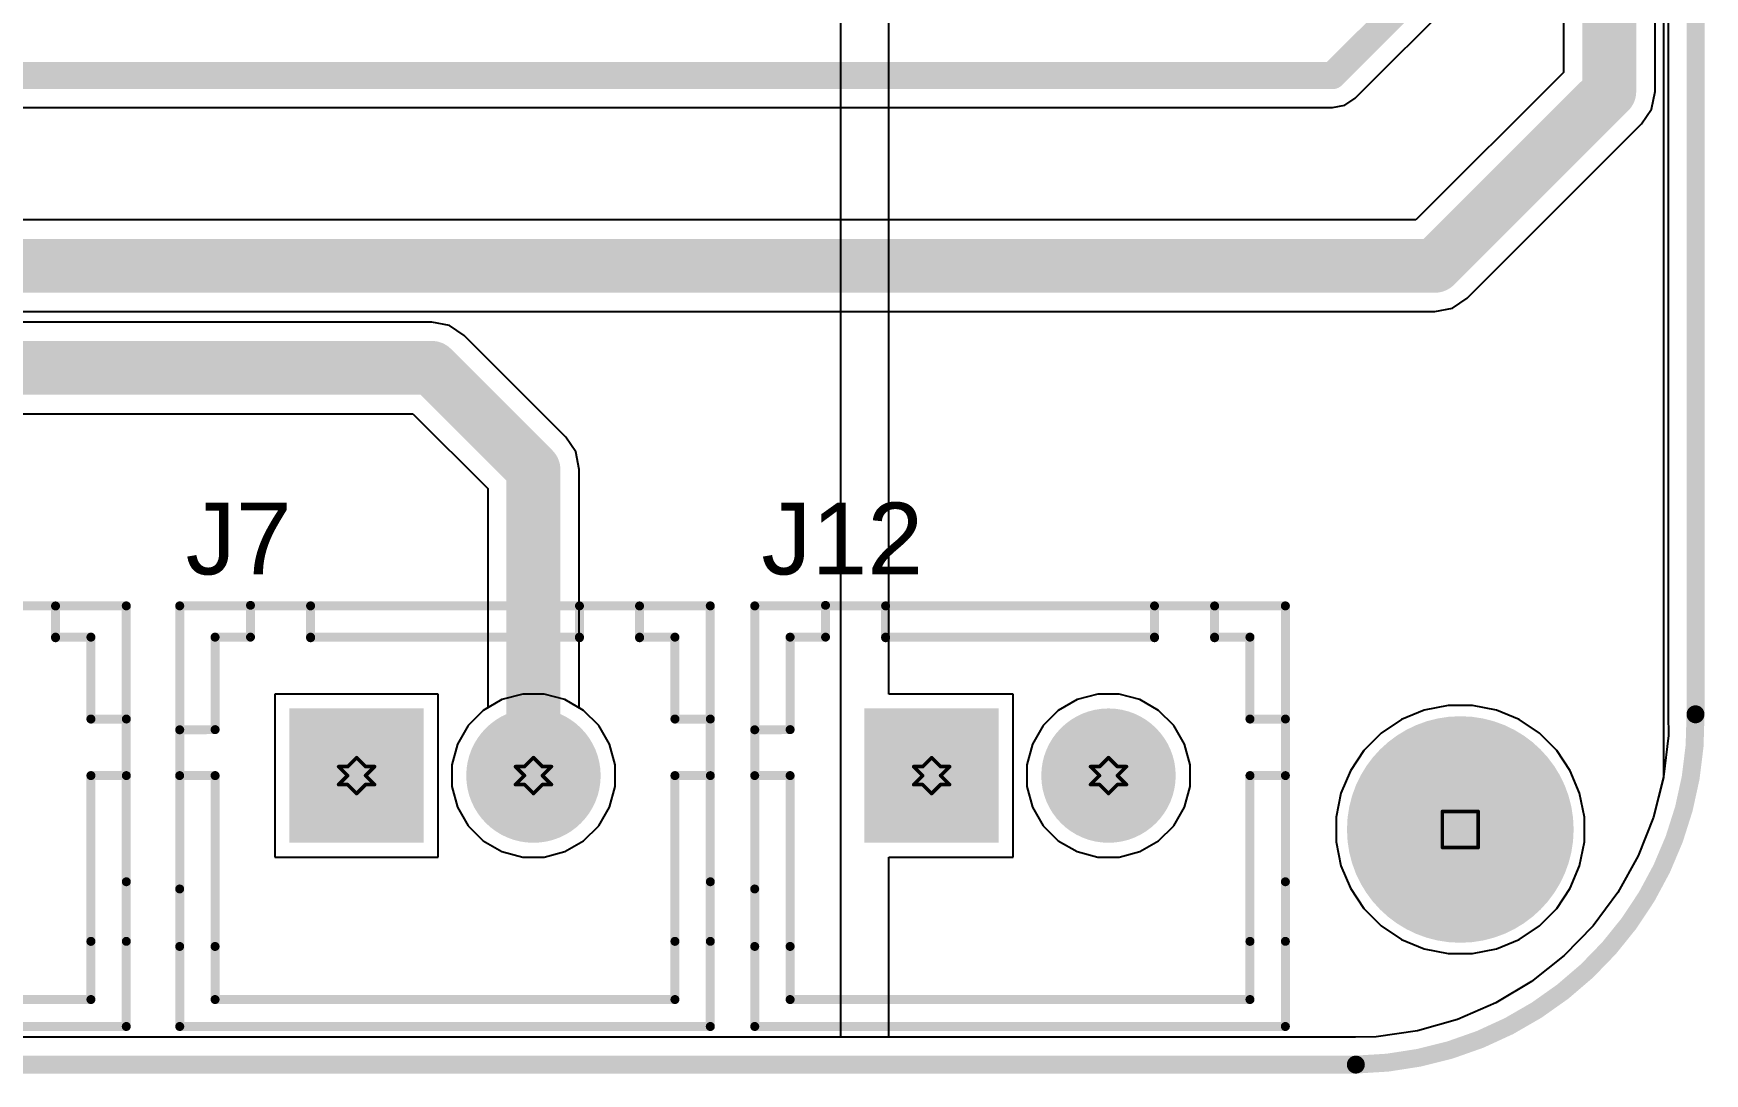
# Model space of a CAD drawing. Header units: inches. Extents: x -7 to 5163, y -3 to 5149.
# Drawn here: x 173.51 to 197.13, y -3.45 to 11.26 of the extents above; entities that cross this region are included whole.
import ezdxf

# ---------------------------------------------------------------- set-up
doc = ezdxf.new("R2010")
doc.units = ezdxf.units.IN
for name, color, linetype in [('Board Outline', 216, 'Continuous'), ('Bottom Layer', 5, 'Continuous'), ('Bottom Solder', 6, 'Continuous'), ('Drill Drawing', 1, 'Continuous'), ('GND', 76, 'Continuous'), ('Multi-Layer', 9, 'Continuous'), ('Pad Holes', 156, 'Continuous'), ('PWR', 16, 'Continuous'), ('Top Layer', 1, 'Continuous'), ('Top Overlay', 2, 'Continuous'), ('Top Solder', 216, 'Continuous')]:
    doc.layers.add(name, color=color, linetype=linetype)
doc.styles.add('Arial', font='', dxfattribs={"height": 0.2})
doc.styles.get('Arial').set_extended_font_data('Arial')

# ---------------------------------------------------------------- blocks, each defined once
blk = doc.blocks.new('HX25003_2A_62')
at = {"layer": 'Bottom Layer'}
blk.add_hatch(color=5, dxfattribs=at).paths.add_polyline_path([(-2.15, 0.9), (-0.35, 0.9), (-0.35, -0.9), (-2.15, -0.9)])
h = blk.add_hatch(color=5, dxfattribs=at)
edge = h.paths.add_edge_path()
edge.add_arc((1.25, 0), 0.9, 0, 360)
at = {"layer": 'Bottom Solder'}
blk.add_hatch(color=6, dxfattribs=at).paths.add_polyline_path([(-2.2, 0.95), (-0.3, 0.95), (-0.3, -0.95), (-2.2, -0.95)])
h = blk.add_hatch(color=6, dxfattribs=at)
edge = h.paths.add_edge_path()
edge.add_arc((1.25, 0), 0.95, 0, 360)
at = {"layer": 'GND'}
blk.add_hatch(color=76, dxfattribs=at).paths.add_polyline_path([(-2.15, 0.9), (-0.35, 0.9), (-0.35, -0.9), (-2.15, -0.9)])
h = blk.add_hatch(color=76, dxfattribs=at)
edge = h.paths.add_edge_path()
edge.add_arc((1.25, 0), 0.9, 0, 360)
at = {"layer": 'Multi-Layer'}
blk.add_hatch(color=9, dxfattribs=at).paths.add_polyline_path([(-2.15, 0.9), (-0.35, 0.9), (-0.35, -0.9), (-2.15, -0.9)])
h = blk.add_hatch(color=9, dxfattribs=at)
edge = h.paths.add_edge_path()
edge.add_arc((1.25, 0), 0.9, 0, 360)
at = {"layer": 'Pad Holes'}
h = blk.add_hatch(color=7, dxfattribs=at)
edge = h.paths.add_edge_path()
edge.add_arc((-1.25, 0), 0.55, 0, 360)
h = blk.add_hatch(color=7, dxfattribs=at)
edge = h.paths.add_edge_path()
edge.add_arc((1.25, 0), 0.55, 0, 360)
at = {"layer": 'PWR'}
blk.add_hatch(color=16, dxfattribs=at).paths.add_polyline_path([(-2.15, 0.9), (-0.35, 0.9), (-0.35, -0.9), (-2.15, -0.9)])
h = blk.add_hatch(color=16, dxfattribs=at)
edge = h.paths.add_edge_path()
edge.add_arc((1.25, 0), 0.9, 0, 360)
at = {"layer": 'Top Layer'}
blk.add_hatch(color=1, dxfattribs=at).paths.add_polyline_path([(-2.15, 0.9), (-0.35, 0.9), (-0.35, -0.9), (-2.15, -0.9)])
h = blk.add_hatch(color=1, dxfattribs=at)
edge = h.paths.add_edge_path()
edge.add_arc((1.25, 0), 0.9, 0, 360)
at = {"layer": 'Top Solder'}
blk.add_hatch(color=216, dxfattribs=at).paths.add_polyline_path([(-2.2, 0.95), (-0.3, 0.95), (-0.3, -0.95), (-2.2, -0.95)])
h = blk.add_hatch(color=216, dxfattribs=at)
edge = h.paths.add_edge_path()
edge.add_arc((1.25, 0), 0.95, 0, 360)
at = {"layer": 'Top Overlay', "const_width": 0.127}
for points in [[(-3.75, -3.548), (-3.75, 2.4)], [(-3.75, 2.4), (3.75, 2.4)], [(-2.75, 1.958), (-2.75, 2.408)], [(-1.9, 1.95), (-1.9, 2.4)], [(1.9, 1.95), (1.9, 2.4)], [(2.75, 1.95), (2.75, 2.399)], [(3.75, -3.548), (3.75, 2.4)], [(-3.25, 1.958), (-2.75, 1.958)], [(-3.25, 0.65), (-3.25, 1.958)], [(-1.9, 1.958), (1.9, 1.958)], [(2.75, 1.958), (3.25, 1.958)], [(3.25, 0.8), (3.25, 1.958)], [(-3.75, 0.648), (-3.25, 0.65)], [(-3.75, -1.603), (-3.75, 0.648)], [(3.25, 0.8), (3.75, 0.8)], [(3.75, -1.501), (3.75, 0.8)], [(-3.75, -2.416), (-3.75, 0)], [(-3.75, 0), (-3.25, 0)], [(-3.25, -2.416), (-3.25, 0)], [(3.25, -2.344), (3.25, 0)], [(3.25, 0), (3.75, 0)], [(3.75, -2.344), (3.75, 0)], [(-3.25, -3.167), (-3.25, -2.416)], [(3.25, -3.167), (3.25, -2.344)], [(-3.25, -3.167), (3.25, -3.167)], [(-3.75, -3.548), (3.75, -3.548)]]:
    blk.add_lwpolyline(points, dxfattribs=at)
at = {"layer": 'Top Overlay', "const_width": 0.0635}
for points in [[(-3.782, 2.4, 1), (-3.718, 2.4, 1)], [(-3.782, 2.4, 1), (-3.718, 2.4, 1)], [(-2.781, 2.408, 1), (-2.718, 2.408, 1)], [(-1.932, 2.4, 1), (-1.868, 2.4, 1)], [(1.869, 2.4, 1), (1.932, 2.4, 1)], [(2.718, 2.399, 1), (2.782, 2.399, 1)], [(3.718, 2.4, 1), (3.782, 2.4, 1)], [(3.718, 2.4, 1), (3.782, 2.4, 1)], [(-3.282, 1.958, 1), (-3.218, 1.958, 1)], [(-3.282, 1.958, 1), (-3.218, 1.958, 1)], [(-2.781, 1.958, 1), (-2.718, 1.958, 1)], [(-2.781, 1.958, 1), (-2.718, 1.958, 1)], [(-1.932, 1.958, 1), (-1.869, 1.958, 1)], [(-1.932, 1.95, 1), (-1.868, 1.95, 1)], [(1.868, 1.958, 1), (1.932, 1.958, 1)], [(1.869, 1.95, 1), (1.932, 1.95, 1)], [(2.718, 1.958, 1), (2.781, 1.958, 1)], [(2.718, 1.95, 1), (2.782, 1.95, 1)], [(3.218, 1.958, 1), (3.282, 1.958, 1)], [(3.218, 1.958, 1), (3.282, 1.958, 1)], [(-3.782, 0.648, 1), (-3.718, 0.648, 1)], [(-3.782, 0.648, 1), (-3.718, 0.648, 1)], [(-3.282, 0.65, 1), (-3.218, 0.65, 1)], [(-3.282, 0.65, 1), (-3.218, 0.65, 1)], [(3.218, 0.8, 1), (3.282, 0.8, 1)], [(3.218, 0.8, 1), (3.282, 0.8, 1)], [(3.719, 0.8, 1), (3.782, 0.8, 1)], [(3.719, 0.8, 1), (3.782, 0.8, 1)], [(-3.782, 0, 1), (-3.719, 0, 1)], [(-3.782, 0, 1), (-3.719, 0, 1)], [(-3.282, 0, 1), (-3.218, 0, 1)], [(-3.282, 0, 1), (-3.218, 0, 1)], [(3.218, 0, 1), (3.282, 0, 1)], [(3.218, 0, 1), (3.282, 0, 1)], [(3.719, 0, 1), (3.782, 0, 1)], [(3.719, 0, 1), (3.782, 0, 1)], [(-3.782, -1.603, 1), (-3.719, -1.603, 1)], [(3.719, -1.501, 1), (3.782, -1.501, 1)], [(-3.782, -2.416, 1), (-3.719, -2.416, 1)], [(-3.282, -2.416, 1), (-3.218, -2.416, 1)], [(-3.282, -2.416, 1), (-3.218, -2.416, 1)], [(3.218, -2.344, 1), (3.282, -2.344, 1)], [(3.218, -2.344, 1), (3.282, -2.344, 1)], [(3.719, -2.344, 1), (3.782, -2.344, 1)], [(-3.282, -3.167, 1), (-3.218, -3.167, 1)], [(-3.282, -3.167, 1), (-3.218, -3.167, 1)], [(3.218, -3.167, 1), (3.282, -3.167, 1)], [(3.218, -3.167, 1), (3.282, -3.167, 1)], [(-3.782, -3.548, 1), (-3.718, -3.548, 1)], [(-3.782, -3.548, 1), (-3.718, -3.548, 1)], [(3.718, -3.548, 1), (3.782, -3.548, 1)], [(3.718, -3.548, 1), (3.782, -3.548, 1)]]:
    blk.add_lwpolyline(points, format="xyb", close=True, dxfattribs=at)
blk = doc.blocks.new('HX25003_2A_67')
at = {"layer": 'Bottom Layer'}
blk.add_hatch(color=5, dxfattribs=at).paths.add_polyline_path([(-2.15, 0.9), (-0.35, 0.9), (-0.35, -0.9), (-2.15, -0.9)])
h = blk.add_hatch(color=5, dxfattribs=at)
edge = h.paths.add_edge_path()
edge.add_arc((1.25, 0), 0.9, 0, 360)
at = {"layer": 'Bottom Solder'}
blk.add_hatch(color=6, dxfattribs=at).paths.add_polyline_path([(-2.2, 0.95), (-0.3, 0.95), (-0.3, -0.95), (-2.2, -0.95)])
h = blk.add_hatch(color=6, dxfattribs=at)
edge = h.paths.add_edge_path()
edge.add_arc((1.25, 0), 0.95, 0, 360)
at = {"layer": 'GND'}
blk.add_hatch(color=76, dxfattribs=at).paths.add_polyline_path([(-2.15, 0.9), (-0.35, 0.9), (-0.35, -0.9), (-2.15, -0.9)])
h = blk.add_hatch(color=76, dxfattribs=at)
edge = h.paths.add_edge_path()
edge.add_arc((1.25, 0), 0.9, 0, 360)
at = {"layer": 'Multi-Layer'}
blk.add_hatch(color=9, dxfattribs=at).paths.add_polyline_path([(-2.15, 0.9), (-0.35, 0.9), (-0.35, -0.9), (-2.15, -0.9)])
h = blk.add_hatch(color=9, dxfattribs=at)
edge = h.paths.add_edge_path()
edge.add_arc((1.25, 0), 0.9, 0, 360)
at = {"layer": 'Pad Holes'}
h = blk.add_hatch(color=7, dxfattribs=at)
edge = h.paths.add_edge_path()
edge.add_arc((-1.25, 0), 0.55, 0, 360)
h = blk.add_hatch(color=7, dxfattribs=at)
edge = h.paths.add_edge_path()
edge.add_arc((1.25, 0), 0.55, 0, 360)
at = {"layer": 'PWR'}
blk.add_hatch(color=16, dxfattribs=at).paths.add_polyline_path([(-2.15, 0.9), (-0.35, 0.9), (-0.35, -0.9), (-2.15, -0.9)])
h = blk.add_hatch(color=16, dxfattribs=at)
edge = h.paths.add_edge_path()
edge.add_arc((1.25, 0), 0.9, 0, 360)
at = {"layer": 'Top Layer'}
blk.add_hatch(color=1, dxfattribs=at).paths.add_polyline_path([(-2.15, 0.9), (-0.35, 0.9), (-0.35, -0.9), (-2.15, -0.9)])
h = blk.add_hatch(color=1, dxfattribs=at)
edge = h.paths.add_edge_path()
edge.add_arc((1.25, 0), 0.9, 0, 360)
at = {"layer": 'Top Solder'}
blk.add_hatch(color=216, dxfattribs=at).paths.add_polyline_path([(-2.2, 0.95), (-0.3, 0.95), (-0.3, -0.95), (-2.2, -0.95)])
h = blk.add_hatch(color=216, dxfattribs=at)
edge = h.paths.add_edge_path()
edge.add_arc((1.25, 0), 0.95, 0, 360)
at = {"layer": 'Top Overlay', "const_width": 0.127}
for points in [[(-3.75, -3.548), (-3.75, 2.4)], [(-3.75, 2.4), (3.75, 2.4)], [(-2.75, 1.958), (-2.75, 2.408)], [(-1.9, 1.95), (-1.9, 2.4)], [(1.9, 1.95), (1.9, 2.4)], [(2.75, 1.95), (2.75, 2.399)], [(3.75, -3.548), (3.75, 2.4)], [(-3.25, 1.958), (-2.75, 1.958)], [(-3.25, 0.65), (-3.25, 1.958)], [(-1.9, 1.958), (1.9, 1.958)], [(2.75, 1.958), (3.25, 1.958)], [(3.25, 0.8), (3.25, 1.958)], [(-3.75, 0.648), (-3.25, 0.65)], [(-3.75, -1.603), (-3.75, 0.648)], [(3.25, 0.8), (3.75, 0.8)], [(3.75, -1.501), (3.75, 0.8)], [(-3.75, -2.416), (-3.75, 0)], [(-3.75, 0), (-3.25, 0)], [(-3.25, -2.416), (-3.25, 0)], [(3.25, -2.344), (3.25, 0)], [(3.25, 0), (3.75, 0)], [(3.75, -2.344), (3.75, 0)], [(-3.25, -3.167), (-3.25, -2.416)], [(3.25, -3.167), (3.25, -2.344)], [(-3.25, -3.167), (3.25, -3.167)], [(-3.75, -3.548), (3.75, -3.548)]]:
    blk.add_lwpolyline(points, dxfattribs=at)
at = {"layer": 'Top Overlay', "const_width": 0.0635}
for points in [[(-3.782, 2.4, 1), (-3.718, 2.4, 1)], [(-3.782, 2.4, 1), (-3.718, 2.4, 1)], [(-2.781, 2.408, 1), (-2.718, 2.408, 1)], [(-1.932, 2.4, 1), (-1.868, 2.4, 1)], [(1.869, 2.4, 1), (1.932, 2.4, 1)], [(2.718, 2.399, 1), (2.782, 2.399, 1)], [(3.718, 2.4, 1), (3.782, 2.4, 1)], [(3.718, 2.4, 1), (3.782, 2.4, 1)], [(-3.282, 1.958, 1), (-3.218, 1.958, 1)], [(-3.282, 1.958, 1), (-3.218, 1.958, 1)], [(-2.781, 1.958, 1), (-2.718, 1.958, 1)], [(-2.781, 1.958, 1), (-2.718, 1.958, 1)], [(-1.932, 1.958, 1), (-1.869, 1.958, 1)], [(-1.932, 1.95, 1), (-1.868, 1.95, 1)], [(1.868, 1.958, 1), (1.932, 1.958, 1)], [(1.869, 1.95, 1), (1.932, 1.95, 1)], [(2.718, 1.958, 1), (2.781, 1.958, 1)], [(2.718, 1.95, 1), (2.782, 1.95, 1)], [(3.218, 1.958, 1), (3.282, 1.958, 1)], [(3.218, 1.958, 1), (3.282, 1.958, 1)], [(-3.782, 0.648, 1), (-3.718, 0.648, 1)], [(-3.782, 0.648, 1), (-3.718, 0.648, 1)], [(-3.282, 0.65, 1), (-3.218, 0.65, 1)], [(-3.282, 0.65, 1), (-3.218, 0.65, 1)], [(3.218, 0.8, 1), (3.282, 0.8, 1)], [(3.218, 0.8, 1), (3.282, 0.8, 1)], [(3.719, 0.8, 1), (3.782, 0.8, 1)], [(3.719, 0.8, 1), (3.782, 0.8, 1)], [(-3.782, 0, 1), (-3.719, 0, 1)], [(-3.782, 0, 1), (-3.719, 0, 1)], [(-3.282, 0, 1), (-3.218, 0, 1)], [(-3.282, 0, 1), (-3.218, 0, 1)], [(3.218, 0, 1), (3.282, 0, 1)], [(3.218, 0, 1), (3.282, 0, 1)], [(3.719, 0, 1), (3.782, 0, 1)], [(3.719, 0, 1), (3.782, 0, 1)], [(-3.782, -1.603, 1), (-3.719, -1.603, 1)], [(3.719, -1.501, 1), (3.782, -1.501, 1)], [(-3.782, -2.416, 1), (-3.719, -2.416, 1)], [(-3.282, -2.416, 1), (-3.218, -2.416, 1)], [(-3.282, -2.416, 1), (-3.218, -2.416, 1)], [(3.218, -2.344, 1), (3.282, -2.344, 1)], [(3.218, -2.344, 1), (3.282, -2.344, 1)], [(3.719, -2.344, 1), (3.782, -2.344, 1)], [(-3.282, -3.167, 1), (-3.218, -3.167, 1)], [(-3.282, -3.167, 1), (-3.218, -3.167, 1)], [(3.218, -3.167, 1), (3.282, -3.167, 1)], [(3.218, -3.167, 1), (3.282, -3.167, 1)], [(-3.782, -3.548, 1), (-3.718, -3.548, 1)], [(-3.782, -3.548, 1), (-3.718, -3.548, 1)], [(3.718, -3.548, 1), (3.782, -3.548, 1)], [(3.718, -3.548, 1), (3.782, -3.548, 1)]]:
    blk.add_lwpolyline(points, format="xyb", close=True, dxfattribs=at)
blk = doc.blocks.new('HX25003_2A_69')
at = {"layer": 'Bottom Layer'}
blk.add_hatch(color=5, dxfattribs=at).paths.add_polyline_path([(-2.15, 0.9), (-0.35, 0.9), (-0.35, -0.9), (-2.15, -0.9)])
h = blk.add_hatch(color=5, dxfattribs=at)
edge = h.paths.add_edge_path()
edge.add_arc((1.25, 0), 0.9, 0, 360)
at = {"layer": 'Bottom Solder'}
blk.add_hatch(color=6, dxfattribs=at).paths.add_polyline_path([(-2.2, 0.95), (-0.3, 0.95), (-0.3, -0.95), (-2.2, -0.95)])
h = blk.add_hatch(color=6, dxfattribs=at)
edge = h.paths.add_edge_path()
edge.add_arc((1.25, 0), 0.95, 0, 360)
at = {"layer": 'GND'}
blk.add_hatch(color=76, dxfattribs=at).paths.add_polyline_path([(-2.15, 0.9), (-0.35, 0.9), (-0.35, -0.9), (-2.15, -0.9)])
h = blk.add_hatch(color=76, dxfattribs=at)
edge = h.paths.add_edge_path()
edge.add_arc((1.25, 0), 0.9, 0, 360)
at = {"layer": 'Multi-Layer'}
blk.add_hatch(color=9, dxfattribs=at).paths.add_polyline_path([(-2.15, 0.9), (-0.35, 0.9), (-0.35, -0.9), (-2.15, -0.9)])
h = blk.add_hatch(color=9, dxfattribs=at)
edge = h.paths.add_edge_path()
edge.add_arc((1.25, 0), 0.9, 0, 360)
at = {"layer": 'Pad Holes'}
h = blk.add_hatch(color=7, dxfattribs=at)
edge = h.paths.add_edge_path()
edge.add_arc((-1.25, 0), 0.55, 0, 360)
h = blk.add_hatch(color=7, dxfattribs=at)
edge = h.paths.add_edge_path()
edge.add_arc((1.25, 0), 0.55, 0, 360)
at = {"layer": 'PWR'}
blk.add_hatch(color=16, dxfattribs=at).paths.add_polyline_path([(-2.15, 0.9), (-0.35, 0.9), (-0.35, -0.9), (-2.15, -0.9)])
h = blk.add_hatch(color=16, dxfattribs=at)
edge = h.paths.add_edge_path()
edge.add_arc((1.25, 0), 0.9, 0, 360)
at = {"layer": 'Top Layer'}
blk.add_hatch(color=1, dxfattribs=at).paths.add_polyline_path([(-2.15, 0.9), (-0.35, 0.9), (-0.35, -0.9), (-2.15, -0.9)])
h = blk.add_hatch(color=1, dxfattribs=at)
edge = h.paths.add_edge_path()
edge.add_arc((1.25, 0), 0.9, 0, 360)
at = {"layer": 'Top Solder'}
blk.add_hatch(color=216, dxfattribs=at).paths.add_polyline_path([(-2.2, 0.95), (-0.3, 0.95), (-0.3, -0.95), (-2.2, -0.95)])
h = blk.add_hatch(color=216, dxfattribs=at)
edge = h.paths.add_edge_path()
edge.add_arc((1.25, 0), 0.95, 0, 360)
at = {"layer": 'Top Overlay', "const_width": 0.127}
for points in [[(-3.75, 2.4), (3.75, 2.4)], [(-3.75, -3.548), (-3.75, 2.4)], [(-2.75, 1.958), (-2.75, 2.408)], [(-1.9, 1.95), (-1.9, 2.4)], [(1.9, 1.95), (1.9, 2.4)], [(2.75, 1.95), (2.75, 2.399)], [(3.75, -3.548), (3.75, 2.4)], [(-3.25, 0.65), (-3.25, 1.958)], [(-3.25, 1.958), (-2.75, 1.958)], [(-1.9, 1.958), (1.9, 1.958)], [(2.75, 1.958), (3.25, 1.958)], [(3.25, 0.8), (3.25, 1.958)], [(-3.75, 0.648), (-3.25, 0.65)], [(-3.75, -1.603), (-3.75, 0.648)], [(3.25, 0.8), (3.75, 0.8)], [(3.75, -1.501), (3.75, 0.8)], [(-3.75, 0), (-3.25, 0)], [(-3.75, -2.416), (-3.75, 0)], [(-3.25, -2.416), (-3.25, 0)], [(3.25, 0), (3.75, 0)], [(3.25, -2.344), (3.25, 0)], [(3.75, -2.344), (3.75, 0)], [(-3.25, -3.167), (-3.25, -2.416)], [(3.25, -3.167), (3.25, -2.344)], [(-3.25, -3.167), (3.25, -3.167)], [(-3.75, -3.548), (3.75, -3.548)]]:
    blk.add_lwpolyline(points, dxfattribs=at)
at = {"layer": 'Top Overlay', "const_width": 0.0635}
for points in [[(-3.782, 2.4, 1), (-3.718, 2.4, 1)], [(-3.782, 2.4, 1), (-3.718, 2.4, 1)], [(-2.781, 2.408, 1), (-2.718, 2.408, 1)], [(-1.932, 2.4, 1), (-1.868, 2.4, 1)], [(1.869, 2.4, 1), (1.932, 2.4, 1)], [(2.718, 2.399, 1), (2.782, 2.399, 1)], [(3.718, 2.4, 1), (3.782, 2.4, 1)], [(3.718, 2.4, 1), (3.782, 2.4, 1)], [(-3.282, 1.958, 1), (-3.218, 1.958, 1)], [(-3.282, 1.958, 1), (-3.218, 1.958, 1)], [(-2.781, 1.958, 1), (-2.718, 1.958, 1)], [(-2.781, 1.958, 1), (-2.718, 1.958, 1)], [(-1.932, 1.958, 1), (-1.869, 1.958, 1)], [(-1.932, 1.95, 1), (-1.868, 1.95, 1)], [(1.868, 1.958, 1), (1.932, 1.958, 1)], [(1.869, 1.95, 1), (1.932, 1.95, 1)], [(2.718, 1.958, 1), (2.781, 1.958, 1)], [(2.718, 1.95, 1), (2.782, 1.95, 1)], [(3.218, 1.958, 1), (3.282, 1.958, 1)], [(3.218, 1.958, 1), (3.282, 1.958, 1)], [(-3.782, 0.648, 1), (-3.718, 0.648, 1)], [(-3.782, 0.648, 1), (-3.718, 0.648, 1)], [(-3.282, 0.65, 1), (-3.218, 0.65, 1)], [(-3.282, 0.65, 1), (-3.218, 0.65, 1)], [(3.218, 0.8, 1), (3.282, 0.8, 1)], [(3.218, 0.8, 1), (3.282, 0.8, 1)], [(3.719, 0.8, 1), (3.782, 0.8, 1)], [(3.719, 0.8, 1), (3.782, 0.8, 1)], [(-3.782, 0, 1), (-3.719, 0, 1)], [(-3.782, 0, 1), (-3.719, 0, 1)], [(-3.282, 0, 1), (-3.218, 0, 1)], [(-3.282, 0, 1), (-3.218, 0, 1)], [(3.218, 0, 1), (3.282, 0, 1)], [(3.218, 0, 1), (3.282, 0, 1)], [(3.719, 0, 1), (3.782, 0, 1)], [(3.719, 0, 1), (3.782, 0, 1)], [(-3.782, -1.603, 1), (-3.719, -1.603, 1)], [(3.719, -1.501, 1), (3.782, -1.501, 1)], [(-3.782, -2.416, 1), (-3.719, -2.416, 1)], [(-3.282, -2.416, 1), (-3.218, -2.416, 1)], [(-3.282, -2.416, 1), (-3.218, -2.416, 1)], [(3.218, -2.344, 1), (3.282, -2.344, 1)], [(3.218, -2.344, 1), (3.282, -2.344, 1)], [(3.719, -2.344, 1), (3.782, -2.344, 1)], [(-3.282, -3.167, 1), (-3.218, -3.167, 1)], [(-3.282, -3.167, 1), (-3.218, -3.167, 1)], [(3.218, -3.167, 1), (3.282, -3.167, 1)], [(3.218, -3.167, 1), (3.282, -3.167, 1)], [(-3.782, -3.548, 1), (-3.718, -3.548, 1)], [(-3.782, -3.548, 1), (-3.718, -3.548, 1)], [(3.718, -3.548, 1), (3.782, -3.548, 1)], [(3.718, -3.548, 1), (3.782, -3.548, 1)]]:
    blk.add_lwpolyline(points, format="xyb", close=True, dxfattribs=at)

msp = doc.modelspace()

# ---------------------------------------------------------------- hatches: boundary and pattern name
at = {"layer": 'Bottom Layer'}
h = msp.add_hatch(color=5, dxfattribs=at)
edge = h.paths.add_edge_path()
edge.add_arc((193.675, 0), 1.5, 0, 360)
at = {"layer": 'Bottom Solder'}
h = msp.add_hatch(color=6, dxfattribs=at)
edge = h.paths.add_edge_path()
edge.add_arc((193.675, 0), 1.602, 0, 360)
at = {"layer": 'GND'}
h = msp.add_hatch(color=76, dxfattribs=at)
edge = h.paths.add_edge_path()
edge.add_arc((193.675, 0), 1.5, 0, 360)
at = {"layer": 'Multi-Layer'}
h = msp.add_hatch(color=9, dxfattribs=at)
edge = h.paths.add_edge_path()
edge.add_arc((193.675, 0), 1.5, 0, 360)
at = {"layer": 'Pad Holes'}
h = msp.add_hatch(color=7, dxfattribs=at)
edge = h.paths.add_edge_path()
edge.add_arc((193.675, 0), 1.5, 0, 360)
at = {"layer": 'PWR'}
h = msp.add_hatch(color=16, dxfattribs=at)
edge = h.paths.add_edge_path()
edge.add_arc((193.675, 0), 1.5, 0, 360)
at = {"layer": 'Top Layer'}
h = msp.add_hatch(color=1, dxfattribs=at)
edge = h.paths.add_edge_path()
edge.add_arc((193.675, 0), 1.5, 0, 360)
at = {"layer": 'Top Solder'}
h = msp.add_hatch(color=216, dxfattribs=at)
edge = h.paths.add_edge_path()
edge.add_arc((193.675, 0), 1.602, 0, 360)

# ---------------------------------------------------------------- linework, layer by layer
at = {"layer": 'Board Outline', "const_width": 0.254}
for points in [[(197, 1.629), (197, 152.622)], [(1.627, -3.325), (192.198, -3.325)]]:
    msp.add_lwpolyline(points, dxfattribs=at)
msp.add_lwpolyline([(197, 1.629, -0.414214), (192.198, -3.325)], format="xyb", dxfattribs=at)
at = {"layer": 'Board Outline', "const_width": 0.127}
for points in [[(196.936, 1.629, 1), (197.063, 1.629, 1)], [(196.936, 1.629, 1), (197.063, 1.629, 1)], [(192.135, -3.325, 1), (192.262, -3.325, 1)], [(192.135, -3.325, 1), (192.262, -3.325, 1)]]:
    msp.add_lwpolyline(points, format="xyb", close=True, dxfattribs=at)
at = {"layer": 'Bottom Layer'}
for p, q in [((196.612, 152.622), (196.612, 1.629)), ((180.422, 1.916), (180.129, 1.837)), ((180.726, 1.916), (180.422, 1.916)), ((181.019, 1.837), (180.726, 1.916)), ((188.55, 1.916), (188.257, 1.837)), ((188.854, 1.916), (188.55, 1.916)), ((189.147, 1.837), (188.854, 1.916)), ((179.865, 1.685), (179.651, 1.471)), ((180.129, 1.837), (179.865, 1.685)), ((181.283, 1.685), (181.019, 1.837)), ((181.497, 1.471), (181.283, 1.685)), ((187.993, 1.685), (187.779, 1.471)), ((188.257, 1.837), (187.993, 1.685)), ((189.411, 1.685), (189.147, 1.837)), ((189.625, 1.471), (189.411, 1.685)), ((193.163, 1.687), (192.844, 1.554)), ((193.502, 1.754), (193.163, 1.687)), ((193.848, 1.754), (193.502, 1.754)), ((194.187, 1.687), (193.848, 1.754)), ((194.506, 1.554), (194.187, 1.687)), ((179.651, 1.471), (179.499, 1.207)), ((181.649, 1.207), (181.497, 1.471)), ((187.779, 1.471), (187.627, 1.207)), ((189.777, 1.207), (189.625, 1.471)), ((192.844, 1.554), (192.557, 1.362)), ((194.793, 1.362), (194.506, 1.554)), ((196.612, 1.629), (196.612, 1.626)), ((196.612, 1.626), (196.612, 1.623)), ((196.612, 1.623), (196.616, 1.328)), ((179.499, 1.207), (179.42, 0.914)), ((181.728, 0.914), (181.649, 1.207)), ((187.627, 1.207), (187.548, 0.914)), ((189.856, 0.914), (189.777, 1.207)), ((192.557, 1.362), (192.313, 1.118)), ((195.037, 1.118), (194.793, 1.362)), ((196.616, 1.328), (196.548, 0.744)), ((192.313, 1.118), (192.121, 0.831)), ((195.229, 0.831), (195.037, 1.118)), ((179.42, 0.914), (179.42, 0.61)), ((181.728, 0.61), (181.728, 0.914)), ((187.548, 0.914), (187.548, 0.61)), ((189.856, 0.61), (189.856, 0.914)), ((192.121, 0.831), (191.988, 0.512)), ((195.362, 0.512), (195.229, 0.831)), ((196.548, 0.744), (196.405, 0.173)), ((179.42, 0.61), (179.499, 0.317)), ((181.649, 0.317), (181.728, 0.61)), ((187.548, 0.61), (187.627, 0.317)), ((189.777, 0.317), (189.856, 0.61)), ((191.988, 0.512), (191.921, 0.173)), ((195.429, 0.173), (195.362, 0.512)), ((179.499, 0.317), (179.651, 0.053)), ((181.497, 0.053), (181.649, 0.317)), ((187.627, 0.317), (187.779, 0.053)), ((189.625, 0.053), (189.777, 0.317)), ((179.651, 0.053), (179.865, -0.161)), ((181.283, -0.161), (181.497, 0.053)), ((187.779, 0.053), (187.993, -0.161)), ((189.411, -0.161), (189.625, 0.053)), ((191.921, 0.173), (191.921, -0.173)), ((195.429, -0.173), (195.429, 0.173)), ((196.405, 0.173), (196.188, -0.374)), ((179.865, -0.161), (180.129, -0.313)), ((181.019, -0.313), (181.283, -0.161)), ((187.993, -0.161), (188.257, -0.313)), ((189.147, -0.313), (189.411, -0.161)), ((191.921, -0.173), (191.988, -0.512)), ((195.362, -0.512), (195.429, -0.173)), ((180.129, -0.313), (180.422, -0.392)), ((180.422, -0.392), (180.726, -0.392)), ((180.726, -0.392), (181.019, -0.313)), ((188.257, -0.313), (188.55, -0.392)), ((188.55, -0.392), (188.854, -0.392)), ((188.854, -0.392), (189.147, -0.313)), ((196.188, -0.374), (195.902, -0.889)), ((191.988, -0.512), (192.121, -0.831)), ((195.229, -0.831), (195.362, -0.512)), ((192.121, -0.831), (192.313, -1.118)), ((195.037, -1.118), (195.229, -0.831)), ((195.902, -0.889), (195.551, -1.361)), ((192.313, -1.118), (192.557, -1.362)), ((194.793, -1.362), (195.037, -1.118)), ((192.557, -1.362), (192.844, -1.554)), ((194.506, -1.554), (194.793, -1.362)), ((195.551, -1.361), (195.141, -1.784)), ((192.844, -1.554), (193.163, -1.687)), ((194.187, -1.687), (194.506, -1.554)), ((193.163, -1.687), (193.502, -1.754)), ((193.502, -1.754), (193.848, -1.754)), ((193.848, -1.754), (194.187, -1.687)), ((195.141, -1.784), (194.68, -2.149)), ((194.68, -2.149), (194.175, -2.451)), ((194.175, -2.451), (193.635, -2.685)), ((193.635, -2.685), (193.068, -2.846)), ((192.195, -2.937), (1.63, -2.937)), ((192.486, -2.932), (192.195, -2.937)), ((193.068, -2.846), (192.486, -2.932))]:
    msp.add_line(p, q, dxfattribs=at)
at = {"layer": 'Drill Drawing', "const_width": 0.0508}
for points in [[(177.947, 0.889), (178.074, 1.016)], [(178.074, 1.016), (178.201, 0.889)], [(180.447, 0.889), (180.574, 1.016)], [(180.574, 1.016), (180.701, 0.889)], [(186.075, 0.889), (186.202, 1.016)], [(186.202, 1.016), (186.329, 0.889)], [(188.575, 0.889), (188.702, 1.016)], [(188.702, 1.016), (188.829, 0.889)], [(177.82, 0.889), (177.947, 0.762)], [(177.82, 0.889), (177.947, 0.889)], [(177.82, 0.635), (177.947, 0.762)], [(178.201, 0.889), (178.328, 0.889)], [(178.201, 0.762), (178.328, 0.889)], [(178.201, 0.762), (178.328, 0.635)], [(180.32, 0.889), (180.447, 0.762)], [(180.32, 0.889), (180.447, 0.889)], [(180.32, 0.635), (180.447, 0.762)], [(180.701, 0.889), (180.828, 0.889)], [(180.701, 0.762), (180.828, 0.889)], [(180.701, 0.762), (180.828, 0.635)], [(185.948, 0.889), (186.075, 0.762)], [(185.948, 0.889), (186.075, 0.889)], [(185.948, 0.635), (186.075, 0.762)], [(186.329, 0.889), (186.456, 0.889)], [(186.329, 0.762), (186.456, 0.889)], [(186.329, 0.762), (186.456, 0.635)], [(188.448, 0.889), (188.575, 0.762)], [(188.448, 0.889), (188.575, 0.889)], [(188.448, 0.635), (188.575, 0.762)], [(188.829, 0.889), (188.956, 0.889)], [(188.829, 0.762), (188.956, 0.889)], [(188.829, 0.762), (188.956, 0.635)], [(177.82, 0.635), (177.947, 0.635)], [(177.947, 0.635), (178.074, 0.508)], [(178.074, 0.508), (178.201, 0.635)], [(178.201, 0.635), (178.328, 0.635)], [(180.32, 0.635), (180.447, 0.635)], [(180.447, 0.635), (180.574, 0.508)], [(180.574, 0.508), (180.701, 0.635)], [(180.701, 0.635), (180.828, 0.635)], [(185.948, 0.635), (186.075, 0.635)], [(186.075, 0.635), (186.202, 0.508)], [(186.202, 0.508), (186.329, 0.635)], [(186.329, 0.635), (186.456, 0.635)], [(188.448, 0.635), (188.575, 0.635)], [(188.575, 0.635), (188.702, 0.508)], [(188.702, 0.508), (188.829, 0.635)], [(188.829, 0.635), (188.956, 0.635)], [(193.421, 0.254), (193.929, 0.254)], [(193.421, -0.254), (193.421, 0.254)], [(193.929, -0.254), (193.929, 0.254)], [(193.421, -0.254), (193.929, -0.254)]]:
    msp.add_lwpolyline(points, dxfattribs=at)
at = {"layer": 'Drill Drawing', "const_width": 0.0254}
for points in [[(178.061, 1.016, 1), (178.087, 1.016, 1)], [(178.061, 1.016, 1), (178.087, 1.016, 1)], [(180.561, 1.016, 1), (180.587, 1.016, 1)], [(180.561, 1.016, 1), (180.587, 1.016, 1)], [(186.189, 1.016, 1), (186.215, 1.016, 1)], [(186.189, 1.016, 1), (186.215, 1.016, 1)], [(188.689, 1.016, 1), (188.715, 1.016, 1)], [(188.689, 1.016, 1), (188.715, 1.016, 1)], [(177.807, 0.889, 1), (177.833, 0.889, 1)], [(177.807, 0.889, 1), (177.833, 0.889, 1)], [(177.934, 0.889, 1), (177.96, 0.889, 1)], [(177.934, 0.889, 1), (177.96, 0.889, 1)], [(177.934, 0.762, 1), (177.96, 0.762, 1)], [(177.934, 0.762, 1), (177.96, 0.762, 1)], [(178.188, 0.889, 1), (178.214, 0.889, 1)], [(178.188, 0.889, 1), (178.214, 0.889, 1)], [(178.188, 0.762, 1), (178.214, 0.762, 1)], [(178.188, 0.762, 1), (178.214, 0.762, 1)], [(178.315, 0.889, 1), (178.341, 0.889, 1)], [(178.315, 0.889, 1), (178.341, 0.889, 1)], [(180.307, 0.889, 1), (180.333, 0.889, 1)], [(180.307, 0.889, 1), (180.333, 0.889, 1)], [(180.434, 0.889, 1), (180.46, 0.889, 1)], [(180.434, 0.889, 1), (180.46, 0.889, 1)], [(180.434, 0.762, 1), (180.46, 0.762, 1)], [(180.434, 0.762, 1), (180.46, 0.762, 1)], [(180.688, 0.889, 1), (180.714, 0.889, 1)], [(180.688, 0.889, 1), (180.714, 0.889, 1)], [(180.688, 0.762, 1), (180.714, 0.762, 1)], [(180.688, 0.762, 1), (180.714, 0.762, 1)], [(180.815, 0.889, 1), (180.841, 0.889, 1)], [(180.815, 0.889, 1), (180.841, 0.889, 1)], [(185.935, 0.889, 1), (185.961, 0.889, 1)], [(185.935, 0.889, 1), (185.961, 0.889, 1)], [(186.062, 0.889, 1), (186.088, 0.889, 1)], [(186.062, 0.889, 1), (186.088, 0.889, 1)], [(186.062, 0.762, 1), (186.088, 0.762, 1)], [(186.062, 0.762, 1), (186.088, 0.762, 1)], [(186.316, 0.889, 1), (186.342, 0.889, 1)], [(186.316, 0.889, 1), (186.342, 0.889, 1)], [(186.316, 0.762, 1), (186.342, 0.762, 1)], [(186.316, 0.762, 1), (186.342, 0.762, 1)], [(186.443, 0.889, 1), (186.469, 0.889, 1)], [(186.443, 0.889, 1), (186.469, 0.889, 1)], [(188.435, 0.889, 1), (188.461, 0.889, 1)], [(188.435, 0.889, 1), (188.461, 0.889, 1)], [(188.562, 0.889, 1), (188.588, 0.889, 1)], [(188.562, 0.889, 1), (188.588, 0.889, 1)], [(188.562, 0.762, 1), (188.588, 0.762, 1)], [(188.562, 0.762, 1), (188.588, 0.762, 1)], [(188.816, 0.889, 1), (188.842, 0.889, 1)], [(188.816, 0.889, 1), (188.842, 0.889, 1)], [(188.816, 0.762, 1), (188.842, 0.762, 1)], [(188.816, 0.762, 1), (188.842, 0.762, 1)], [(188.943, 0.889, 1), (188.969, 0.889, 1)], [(188.943, 0.889, 1), (188.969, 0.889, 1)], [(177.807, 0.635, 1), (177.833, 0.635, 1)], [(177.807, 0.635, 1), (177.833, 0.635, 1)], [(177.934, 0.635, 1), (177.96, 0.635, 1)], [(177.934, 0.635, 1), (177.96, 0.635, 1)], [(178.061, 0.508, 1), (178.087, 0.508, 1)], [(178.061, 0.508, 1), (178.087, 0.508, 1)], [(178.188, 0.635, 1), (178.214, 0.635, 1)], [(178.188, 0.635, 1), (178.214, 0.635, 1)], [(178.315, 0.635, 1), (178.341, 0.635, 1)], [(178.315, 0.635, 1), (178.341, 0.635, 1)], [(180.307, 0.635, 1), (180.333, 0.635, 1)], [(180.307, 0.635, 1), (180.333, 0.635, 1)], [(180.434, 0.635, 1), (180.46, 0.635, 1)], [(180.434, 0.635, 1), (180.46, 0.635, 1)], [(180.561, 0.508, 1), (180.587, 0.508, 1)], [(180.561, 0.508, 1), (180.587, 0.508, 1)], [(180.688, 0.635, 1), (180.714, 0.635, 1)], [(180.688, 0.635, 1), (180.714, 0.635, 1)], [(180.815, 0.635, 1), (180.841, 0.635, 1)], [(180.815, 0.635, 1), (180.841, 0.635, 1)], [(185.935, 0.635, 1), (185.961, 0.635, 1)], [(185.935, 0.635, 1), (185.961, 0.635, 1)], [(186.062, 0.635, 1), (186.088, 0.635, 1)], [(186.062, 0.635, 1), (186.088, 0.635, 1)], [(186.189, 0.508, 1), (186.215, 0.508, 1)], [(186.189, 0.508, 1), (186.215, 0.508, 1)], [(186.316, 0.635, 1), (186.342, 0.635, 1)], [(186.316, 0.635, 1), (186.342, 0.635, 1)], [(186.443, 0.635, 1), (186.469, 0.635, 1)], [(186.443, 0.635, 1), (186.469, 0.635, 1)], [(188.435, 0.635, 1), (188.461, 0.635, 1)], [(188.435, 0.635, 1), (188.461, 0.635, 1)], [(188.562, 0.635, 1), (188.588, 0.635, 1)], [(188.562, 0.635, 1), (188.588, 0.635, 1)], [(188.689, 0.508, 1), (188.715, 0.508, 1)], [(188.689, 0.508, 1), (188.715, 0.508, 1)], [(188.816, 0.635, 1), (188.842, 0.635, 1)], [(188.816, 0.635, 1), (188.842, 0.635, 1)], [(188.943, 0.635, 1), (188.969, 0.635, 1)], [(188.943, 0.635, 1), (188.969, 0.635, 1)], [(193.408, 0.254, 1), (193.434, 0.254, 1)], [(193.408, 0.254, 1), (193.434, 0.254, 1)], [(193.916, 0.254, 1), (193.942, 0.254, 1)], [(193.916, 0.254, 1), (193.942, 0.254, 1)], [(193.408, -0.254, 1), (193.434, -0.254, 1)], [(193.408, -0.254, 1), (193.434, -0.254, 1)], [(193.916, -0.254, 1), (193.942, -0.254, 1)], [(193.916, -0.254, 1), (193.942, -0.254, 1)]]:
    msp.add_lwpolyline(points, format="xyb", close=True, dxfattribs=at)
at = {"layer": 'GND'}
for p, q in [((196.612, 152.622), (196.612, 1.629)), ((180.422, 1.916), (180.129, 1.837)), ((180.726, 1.916), (180.422, 1.916)), ((181.019, 1.837), (180.726, 1.916)), ((188.55, 1.916), (188.257, 1.837)), ((188.854, 1.916), (188.55, 1.916)), ((189.147, 1.837), (188.854, 1.916)), ((179.865, 1.685), (179.651, 1.471)), ((180.129, 1.837), (179.865, 1.685)), ((181.283, 1.685), (181.019, 1.837)), ((181.497, 1.471), (181.283, 1.685)), ((187.993, 1.685), (187.779, 1.471)), ((188.257, 1.837), (187.993, 1.685)), ((189.411, 1.685), (189.147, 1.837)), ((189.625, 1.471), (189.411, 1.685)), ((193.163, 1.687), (192.844, 1.554)), ((193.502, 1.754), (193.163, 1.687)), ((193.848, 1.754), (193.502, 1.754)), ((194.187, 1.687), (193.848, 1.754)), ((194.506, 1.554), (194.187, 1.687)), ((179.651, 1.471), (179.499, 1.207)), ((181.649, 1.207), (181.497, 1.471)), ((187.779, 1.471), (187.627, 1.207)), ((189.777, 1.207), (189.625, 1.471)), ((192.844, 1.554), (192.557, 1.362)), ((194.793, 1.362), (194.506, 1.554)), ((196.612, 1.629), (196.612, 1.626)), ((196.612, 1.626), (196.612, 1.623)), ((196.612, 1.623), (196.616, 1.328)), ((179.499, 1.207), (179.42, 0.914)), ((181.728, 0.914), (181.649, 1.207)), ((187.627, 1.207), (187.548, 0.914)), ((189.856, 0.914), (189.777, 1.207)), ((192.557, 1.362), (192.313, 1.118)), ((195.037, 1.118), (194.793, 1.362)), ((196.616, 1.328), (196.548, 0.744)), ((192.313, 1.118), (192.121, 0.831)), ((195.229, 0.831), (195.037, 1.118)), ((179.42, 0.914), (179.42, 0.61)), ((181.728, 0.61), (181.728, 0.914)), ((187.548, 0.914), (187.548, 0.61)), ((189.856, 0.61), (189.856, 0.914)), ((192.121, 0.831), (191.988, 0.512)), ((195.362, 0.512), (195.229, 0.831)), ((196.548, 0.744), (196.405, 0.173)), ((179.42, 0.61), (179.499, 0.317)), ((181.649, 0.317), (181.728, 0.61)), ((187.548, 0.61), (187.627, 0.317)), ((189.777, 0.317), (189.856, 0.61)), ((191.988, 0.512), (191.921, 0.173)), ((195.429, 0.173), (195.362, 0.512)), ((179.499, 0.317), (179.651, 0.053)), ((181.497, 0.053), (181.649, 0.317)), ((187.627, 0.317), (187.779, 0.053)), ((189.625, 0.053), (189.777, 0.317)), ((179.651, 0.053), (179.865, -0.161)), ((181.283, -0.161), (181.497, 0.053)), ((187.779, 0.053), (187.993, -0.161)), ((189.411, -0.161), (189.625, 0.053)), ((191.921, 0.173), (191.921, -0.173)), ((195.429, -0.173), (195.429, 0.173)), ((196.405, 0.173), (196.188, -0.374)), ((179.865, -0.161), (180.129, -0.313)), ((181.019, -0.313), (181.283, -0.161)), ((187.993, -0.161), (188.257, -0.313)), ((189.147, -0.313), (189.411, -0.161)), ((191.921, -0.173), (191.988, -0.512)), ((195.362, -0.512), (195.429, -0.173)), ((180.129, -0.313), (180.422, -0.392)), ((180.422, -0.392), (180.726, -0.392)), ((180.726, -0.392), (181.019, -0.313)), ((188.257, -0.313), (188.55, -0.392)), ((188.55, -0.392), (188.854, -0.392)), ((188.854, -0.392), (189.147, -0.313)), ((196.188, -0.374), (195.902, -0.889)), ((191.988, -0.512), (192.121, -0.831)), ((195.229, -0.831), (195.362, -0.512)), ((192.121, -0.831), (192.313, -1.118)), ((195.037, -1.118), (195.229, -0.831)), ((195.902, -0.889), (195.551, -1.361)), ((192.313, -1.118), (192.557, -1.362)), ((194.793, -1.362), (195.037, -1.118)), ((192.557, -1.362), (192.844, -1.554)), ((194.506, -1.554), (194.793, -1.362)), ((195.551, -1.361), (195.141, -1.784)), ((192.844, -1.554), (193.163, -1.687)), ((194.187, -1.687), (194.506, -1.554)), ((193.163, -1.687), (193.502, -1.754)), ((193.502, -1.754), (193.848, -1.754)), ((193.848, -1.754), (194.187, -1.687)), ((195.141, -1.784), (194.68, -2.149)), ((194.68, -2.149), (194.175, -2.451)), ((194.175, -2.451), (193.635, -2.685)), ((193.635, -2.685), (193.068, -2.846)), ((192.195, -2.937), (1.63, -2.937)), ((192.486, -2.932), (192.195, -2.937)), ((193.068, -2.846), (192.486, -2.932))]:
    msp.add_line(p, q, dxfattribs=at)
at = {"layer": 'PWR'}
for p, q in [((196.545, 140.627), (196.545, 1.769)), ((185.598, 1.916), (185.598, 78.207)), ((184.912, 77.622), (184.912, -2.937)), ((179.228, 1.916), (176.92, 1.916)), ((176.92, 1.916), (176.92, -0.392)), ((179.228, -0.392), (179.228, 1.916)), ((180.422, 1.916), (180.129, 1.837)), ((180.726, 1.916), (180.422, 1.916)), ((181.019, 1.837), (180.726, 1.916)), ((187.356, 1.916), (185.598, 1.916)), ((187.356, -0.392), (187.356, 1.916)), ((179.865, 1.685), (179.651, 1.471)), ((180.129, 1.837), (179.865, 1.685)), ((181.283, 1.685), (181.019, 1.837)), ((181.497, 1.471), (181.283, 1.685)), ((193.163, 1.687), (192.844, 1.554)), ((193.502, 1.754), (193.163, 1.687)), ((193.848, 1.754), (193.502, 1.754)), ((194.187, 1.687), (193.848, 1.754)), ((194.506, 1.554), (194.187, 1.687)), ((196.545, 1.769), (196.545, 0.731)), ((179.651, 1.471), (179.499, 1.207)), ((181.649, 1.207), (181.497, 1.471)), ((192.844, 1.554), (192.557, 1.362)), ((194.793, 1.362), (194.506, 1.554)), ((179.499, 1.207), (179.42, 0.914)), ((181.728, 0.914), (181.649, 1.207)), ((192.557, 1.362), (192.313, 1.118)), ((195.037, 1.118), (194.793, 1.362)), ((192.313, 1.118), (192.121, 0.831)), ((195.229, 0.831), (195.037, 1.118)), ((179.42, 0.914), (179.42, 0.61)), ((181.728, 0.61), (181.728, 0.914)), ((192.121, 0.831), (191.988, 0.512)), ((195.362, 0.512), (195.229, 0.831)), ((196.545, 0.731), (196.405, 0.173)), ((179.42, 0.61), (179.499, 0.317)), ((181.649, 0.317), (181.728, 0.61)), ((191.988, 0.512), (191.921, 0.173)), ((195.429, 0.173), (195.362, 0.512)), ((179.499, 0.317), (179.651, 0.053)), ((181.497, 0.053), (181.649, 0.317)), ((179.651, 0.053), (179.865, -0.161)), ((181.283, -0.161), (181.497, 0.053)), ((191.921, 0.173), (191.921, -0.173)), ((195.429, -0.173), (195.429, 0.173)), ((196.405, 0.173), (196.188, -0.374)), ((179.865, -0.161), (180.129, -0.313)), ((181.019, -0.313), (181.283, -0.161)), ((191.921, -0.173), (191.988, -0.512)), ((195.362, -0.512), (195.429, -0.173)), ((176.92, -0.392), (179.228, -0.392)), ((180.129, -0.313), (180.422, -0.392)), ((180.422, -0.392), (180.726, -0.392)), ((180.726, -0.392), (181.019, -0.313)), ((185.598, -2.937), (185.598, -0.392)), ((185.598, -0.392), (187.356, -0.392)), ((196.188, -0.374), (195.902, -0.889)), ((191.988, -0.512), (192.121, -0.831)), ((195.229, -0.831), (195.362, -0.512)), ((192.121, -0.831), (192.313, -1.118)), ((195.037, -1.118), (195.229, -0.831)), ((195.902, -0.889), (195.551, -1.361)), ((192.313, -1.118), (192.557, -1.362)), ((194.793, -1.362), (195.037, -1.118)), ((192.557, -1.362), (192.844, -1.554)), ((194.506, -1.554), (194.793, -1.362)), ((195.551, -1.361), (195.141, -1.784)), ((192.844, -1.554), (193.163, -1.687)), ((194.187, -1.687), (194.506, -1.554)), ((193.163, -1.687), (193.502, -1.754)), ((193.502, -1.754), (193.848, -1.754)), ((193.848, -1.754), (194.187, -1.687)), ((195.141, -1.784), (194.68, -2.149)), ((194.68, -2.149), (194.175, -2.451)), ((194.175, -2.451), (193.635, -2.685)), ((193.635, -2.685), (193.068, -2.846)), ((184.912, -2.937), (1.63, -2.937)), ((192.195, -2.937), (185.598, -2.937)), ((192.486, -2.932), (192.195, -2.937)), ((193.068, -2.846), (192.486, -2.932))]:
    msp.add_line(p, q, dxfattribs=at)
at = {"layer": 'Top Layer'}
for p, q in [((196.612, 143.706), (196.612, 1.629)), ((196.428, 10.436), (196.428, 128.836)), ((195.133, 128.568), (195.133, 10.705)), ((192.188, 10.341), (194.304, 12.457)), ((195.133, 10.705), (193.048, 8.62)), ((196.378, 10.189), (196.428, 10.436)), ((96.138, 10.208), (191.867, 10.208)), ((191.867, 10.208), (192.041, 10.243)), ((192.041, 10.243), (192.188, 10.341)), ((196.238, 9.979), (196.378, 10.189)), ((193.774, 7.515), (196.238, 9.979)), ((193.048, 8.62), (96.138, 8.62)), ((46.849, 7.325), (193.316, 7.325)), ((193.316, 7.325), (193.564, 7.374)), ((193.564, 7.374), (193.774, 7.515)), ((179.137, 7.175), (126.06, 7.175)), ((179.385, 7.126), (179.137, 7.175)), ((179.595, 6.986), (179.385, 7.126)), ((181.032, 5.549), (179.595, 6.986)), ((172.633, 5.88), (178.869, 5.88)), ((178.869, 5.88), (179.927, 4.823)), ((181.172, 5.339), (181.032, 5.549)), ((181.221, 5.091), (181.172, 5.339)), ((181.221, 1.721), (181.221, 5.091)), ((179.927, 4.823), (179.927, 1.721)), ((188.55, 1.916), (188.257, 1.837)), ((188.854, 1.916), (188.55, 1.916)), ((189.147, 1.837), (188.854, 1.916)), ((179.865, 1.685), (179.651, 1.471)), ((179.927, 1.721), (179.865, 1.685)), ((181.283, 1.685), (181.221, 1.721)), ((181.497, 1.471), (181.283, 1.685)), ((187.993, 1.685), (187.779, 1.471)), ((188.257, 1.837), (187.993, 1.685)), ((189.411, 1.685), (189.147, 1.837)), ((189.625, 1.471), (189.411, 1.685)), ((193.163, 1.687), (192.844, 1.554)), ((193.502, 1.754), (193.163, 1.687)), ((193.848, 1.754), (193.502, 1.754)), ((194.187, 1.687), (193.848, 1.754)), ((194.506, 1.554), (194.187, 1.687)), ((179.651, 1.471), (179.499, 1.207)), ((181.649, 1.207), (181.497, 1.471)), ((187.779, 1.471), (187.627, 1.207)), ((189.777, 1.207), (189.625, 1.471)), ((192.844, 1.554), (192.557, 1.362)), ((194.793, 1.362), (194.506, 1.554)), ((196.612, 1.629), (196.612, 1.626)), ((196.612, 1.626), (196.612, 1.623)), ((196.612, 1.623), (196.616, 1.328)), ((179.499, 1.207), (179.42, 0.914)), ((181.728, 0.914), (181.649, 1.207)), ((187.627, 1.207), (187.548, 0.914)), ((189.856, 0.914), (189.777, 1.207)), ((192.557, 1.362), (192.313, 1.118)), ((195.037, 1.118), (194.793, 1.362)), ((196.616, 1.328), (196.548, 0.744)), ((192.313, 1.118), (192.121, 0.831)), ((195.229, 0.831), (195.037, 1.118)), ((179.42, 0.914), (179.42, 0.61)), ((181.728, 0.61), (181.728, 0.914)), ((187.548, 0.914), (187.548, 0.61)), ((189.856, 0.61), (189.856, 0.914)), ((192.121, 0.831), (191.988, 0.512)), ((195.362, 0.512), (195.229, 0.831)), ((196.548, 0.744), (196.405, 0.173)), ((179.42, 0.61), (179.499, 0.317)), ((181.649, 0.317), (181.728, 0.61)), ((187.548, 0.61), (187.627, 0.317)), ((189.777, 0.317), (189.856, 0.61)), ((191.988, 0.512), (191.921, 0.173)), ((195.429, 0.173), (195.362, 0.512)), ((179.499, 0.317), (179.651, 0.053)), ((181.497, 0.053), (181.649, 0.317)), ((187.627, 0.317), (187.779, 0.053)), ((189.625, 0.053), (189.777, 0.317)), ((179.651, 0.053), (179.865, -0.161)), ((181.283, -0.161), (181.497, 0.053)), ((187.779, 0.053), (187.993, -0.161)), ((189.411, -0.161), (189.625, 0.053)), ((191.921, 0.173), (191.921, -0.173)), ((195.429, -0.173), (195.429, 0.173)), ((196.405, 0.173), (196.188, -0.374)), ((179.865, -0.161), (180.129, -0.313)), ((181.019, -0.313), (181.283, -0.161)), ((187.993, -0.161), (188.257, -0.313)), ((189.147, -0.313), (189.411, -0.161)), ((191.921, -0.173), (191.988, -0.512)), ((195.362, -0.512), (195.429, -0.173)), ((180.129, -0.313), (180.422, -0.392)), ((180.422, -0.392), (180.726, -0.392)), ((180.726, -0.392), (181.019, -0.313)), ((188.257, -0.313), (188.55, -0.392)), ((188.55, -0.392), (188.854, -0.392)), ((188.854, -0.392), (189.147, -0.313)), ((196.188, -0.374), (195.902, -0.889)), ((191.988, -0.512), (192.121, -0.831)), ((195.229, -0.831), (195.362, -0.512)), ((192.121, -0.831), (192.313, -1.118)), ((195.037, -1.118), (195.229, -0.831)), ((195.902, -0.889), (195.551, -1.361)), ((192.313, -1.118), (192.557, -1.362)), ((194.793, -1.362), (195.037, -1.118)), ((192.557, -1.362), (192.844, -1.554)), ((194.506, -1.554), (194.793, -1.362)), ((195.551, -1.361), (195.141, -1.784)), ((192.844, -1.554), (193.163, -1.687)), ((194.187, -1.687), (194.506, -1.554)), ((193.163, -1.687), (193.502, -1.754)), ((193.502, -1.754), (193.848, -1.754)), ((193.848, -1.754), (194.187, -1.687)), ((195.141, -1.784), (194.68, -2.149)), ((194.68, -2.149), (194.175, -2.451)), ((194.175, -2.451), (193.635, -2.685)), ((193.635, -2.685), (193.068, -2.846)), ((192.195, -2.937), (1.63, -2.937)), ((192.486, -2.932), (192.195, -2.937)), ((193.068, -2.846), (192.486, -2.932))]:
    msp.add_line(p, q, dxfattribs=at)
for points, const_width in [([(195.78, 10.436), (195.78, 128.836)], 0.762), ([(191.867, 10.661), (193.984, 12.778)], 0.381), ([(34.608, 10.661), (191.867, 10.661)], 0.381), ([(193.316, 7.972), (195.78, 10.436)], 0.762), ([(46.58, 7.972), (193.316, 7.972)], 0.762), ([(170.904, 6.528), (179.137, 6.528)], 0.762), ([(179.137, 6.528), (180.574, 5.091)], 0.762), ([(180.574, 0.762), (180.574, 5.091)], 0.762)]:
    msp.add_lwpolyline(points, dxfattribs=dict(at, const_width=const_width))
for points, const_width in [([(191.772, 10.661, 1), (191.963, 10.661, 1)], 0.191), ([(191.772, 10.661, 1), (191.963, 10.661, 1)], 0.191), ([(195.59, 10.436, 1), (195.971, 10.436, 1)], 0.381), ([(195.59, 10.436, 1), (195.971, 10.436, 1)], 0.381), ([(193.126, 7.972, 1), (193.507, 7.972, 1)], 0.381), ([(193.126, 7.972, 1), (193.507, 7.972, 1)], 0.381), ([(178.947, 6.528, 1), (179.328, 6.528, 1)], 0.381), ([(178.947, 6.528, 1), (179.328, 6.528, 1)], 0.381), ([(180.383, 5.091, 1), (180.764, 5.091, 1)], 0.381), ([(180.383, 5.091, 1), (180.764, 5.091, 1)], 0.381), ([(180.383, 0.762, 1), (180.764, 0.762, 1)], 0.381)]:
    msp.add_lwpolyline(points, format="xyb", close=True, dxfattribs=dict(at, const_width=const_width))

# ---------------------------------------------------------------- block references
for name, p in [('HX25003_2A_69', (171.069, 0.762)), ('HX25003_2A_67', (179.324, 0.762)), ('HX25003_2A_62', (187.452, 0.762))]:
    msp.add_blockref(name, p)

# ---------------------------------------------------------------- texts
at = {"layer": 'Top Overlay', "style": 'Arial'}
for s, p in [('J7', (175.658, 3.607)), ('J12', (183.795, 3.607))]:
    msp.add_text(s, height=1.016, dxfattribs=at).set_placement(p)

doc.saveas('drawing.dxf')
